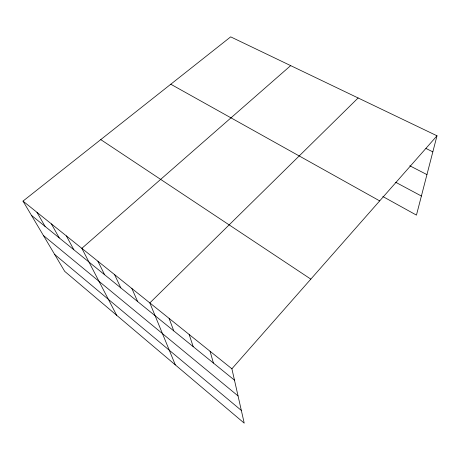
<?xml version="1.0" encoding="UTF-8"?>
<svg xmlns="http://www.w3.org/2000/svg" width="460" height="460" viewBox="0 0 460 460"><rect width="100%" height="100%" fill="white"/><g stroke="black" fill="none" stroke-linecap="round" stroke-linejoin="round"><path stroke-width="0.69" d="M23 201.106L231.897 368.793L244.22 423.142L64.699 271.348L23 201.106L230.69 36.857L437 135.792L416.449 215.119L382.829 196.518M231.897 368.793L437 135.792M358.127 97.968L149.839 302.921L175.317 364.878M290.674 65.625L81.846 248.342L116.662 315.278M425.954 148.453L432.837 151.857M409.785 165.767L426.943 174.61M395.669 182.269L421.394 196.035M170.786 84.232L379.69 200.899M100.757 139.61L310.828 279.128M31.458 215.349L234.473 380.15M43.424 235.503L238.05 395.922M54.682 254.466L241.345 410.452M36.955 212.313L45.12 226.441M51.399 223.905L59.242 237.906M66.355 235.911L73.853 249.763M97.911 261.24L104.621 274.741M114.569 274.614L120.842 287.908M131.87 288.5L137.655 301.559M169.096 318.383L173.771 330.878M189.158 334.483L193.194 346.644M210.07 351.273L213.411 363.055"/></g></svg>
